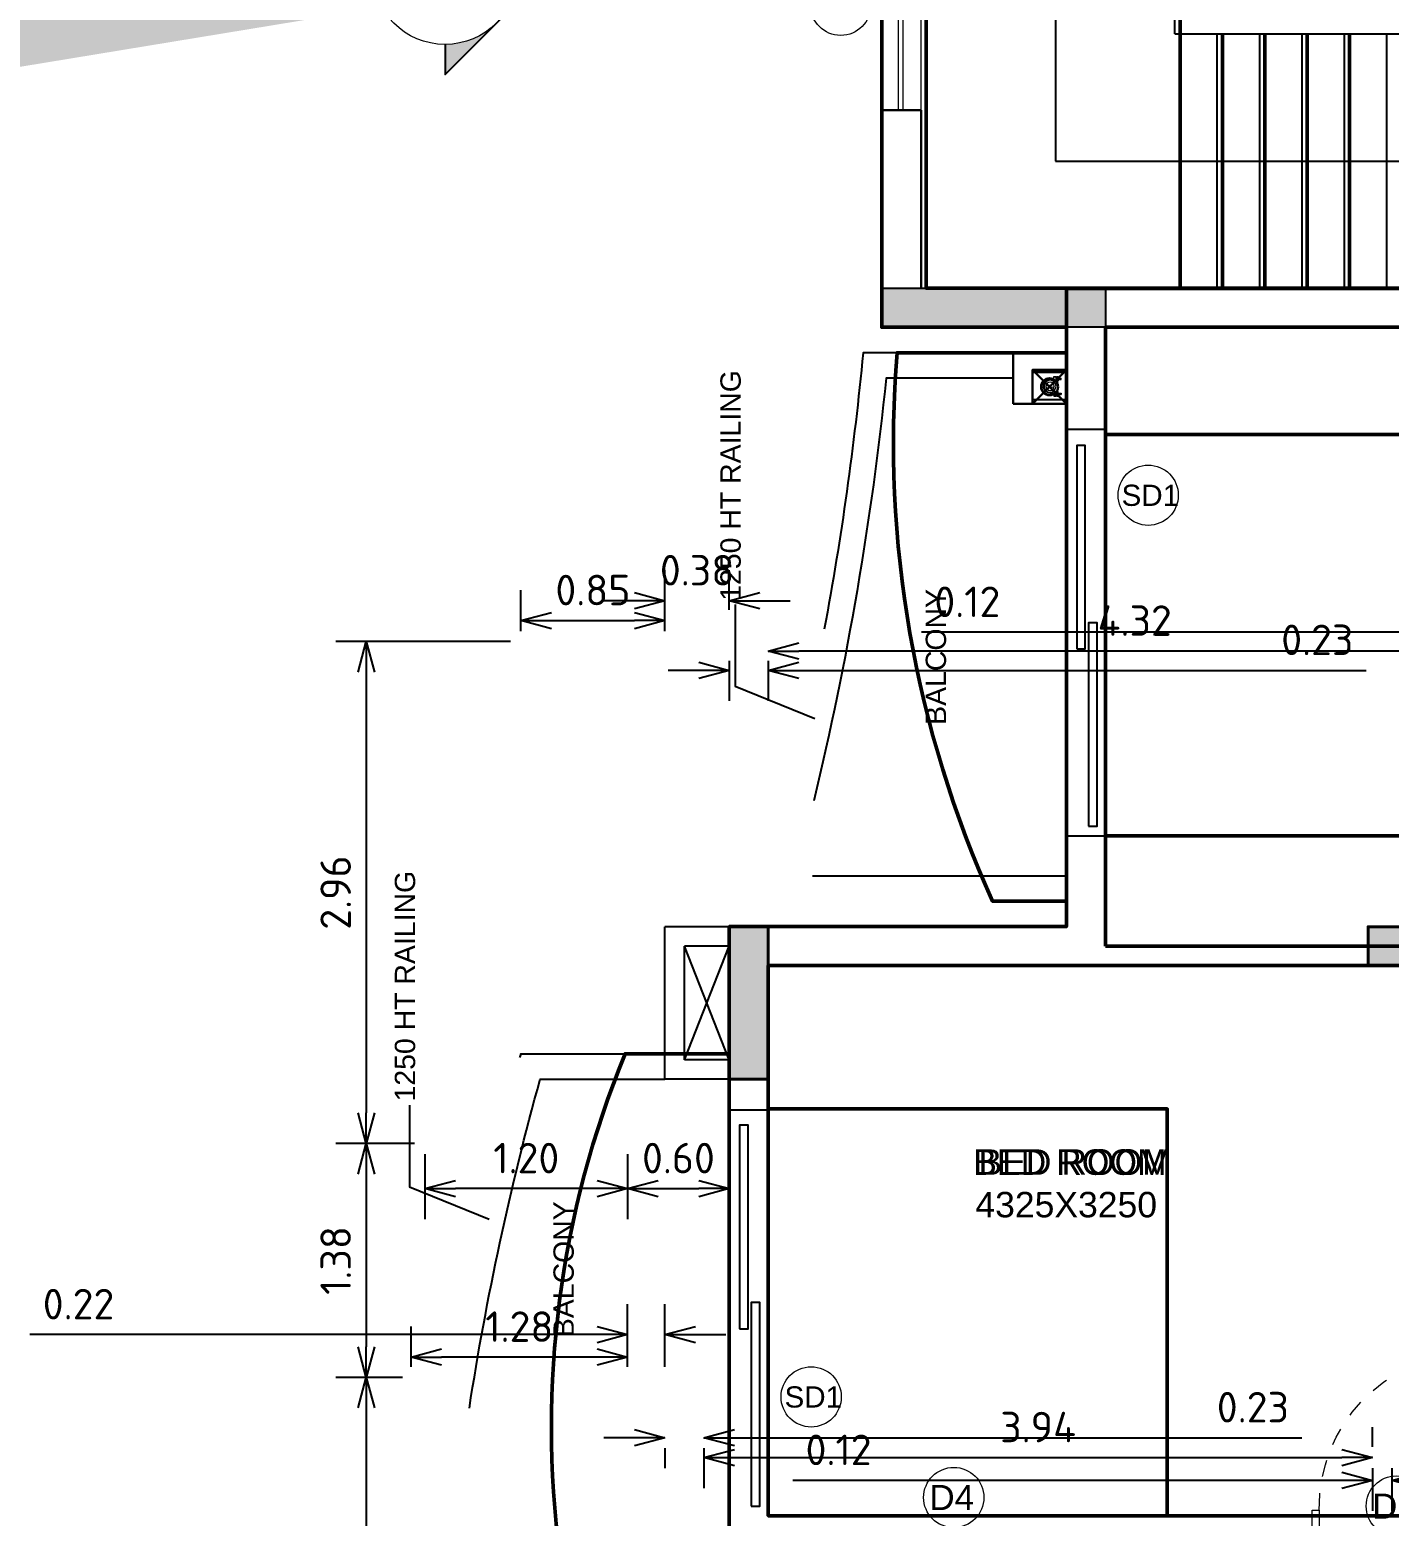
# Model space of a CAD drawing. Header units: inches. Extents: x 0 to 429, y 0 to 185.
# Drawn here: x 228.34 to 236.36, y 105.58 to 114.35 of the extents above; entities that cross this region are included whole.
import ezdxf
from ezdxf.enums import TextEntityAlignment as Align

# ---------------------------------------------------------------- set-up
doc = ezdxf.new("R2010")
doc.units = ezdxf.units.IN
doc.header["$MEASUREMENT"] = 0
doc.linetypes.add('Xr-4BHK-A-B-Typical-Sub$0$HIDDEN', pattern=[0.375, 0.25, -0.125])
doc.layers.get('DEFPOINTS').update_dxf_attribs({"lineweight": 18})
for name, color, linetype, lineweight in [('FLOOR01', 7, 'Continuous', 50), ('XR-4BHK-A-B-TYPICAL-SUB$0$CUTOUT', 6, 'Continuous', 30), ('XR-4BHK-A-B-TYPICAL-SUB$0$DOOR', 34, 'Continuous', 20), ('XR-4BHK-A-B-TYPICAL-SUB$0$PIPE', 30, 'Continuous', 30), ('XR-4BHK-A-B-TYPICAL-SUB$0$TOWER-COL', 1, 'Continuous', 40), ('XR-4BHK-A-B-TYPICAL-SUB$0$TOWER-COL-HATCH', 9, 'Continuous', 5), ('XR-4BHK-A-B-TYPICAL-SUB$0$WALL', 7, 'Continuous', 30), ('XR-4BHK-A-B-TYPICAL-SUB$0$WIN', 4, 'Continuous', 9), ('XR-4BHK-A-B-TYPICAL-SUB$0$WINDOW', 4, 'Continuous', 15)]:
    doc.layers.add(name, color=color, linetype=linetype, lineweight=lineweight)
doc.layers.add('XR-4BHK-A-B-TYPICAL-SUB$0$1PL-SHAFT-PIPE', color=7, linetype='Continuous')
doc.layers.add('XR-4BHK-A-B-TYPICAL-SUB$0$ELE', color=4, linetype='Continuous')
doc.layers.add('XR-4BHK-A-B-TYPICAL-SUB$0$WATER SUPPLAY', color=7, linetype='Continuous', lineweight=0, true_color=0x00f000)
doc.styles.add('Sanvi Common', font='isocpeur.ttf')
doc.styles.add('Xr-4BHK-A-B-Typical-Sub$0$$0$DIM', font='arial.ttf', dxfattribs={"height": 4})
doc.styles.add('Xr-4BHK-A-B-Typical-Sub$0$$1$Standard', font='arial.ttf')
doc.styles.add('Xr-4BHK-A-B-Typical-Sub$0$DIM', font='arial.ttf')
doc.styles.add('Xr-4BHK-A-B-Typical-Sub$0$Standard', font='ARIALN.TTF')
doc.dimstyles.new('Sanvi Common', dxfattribs={"dimtxt": 0.18, "dimasz": 0.18, "dimexe": 0.18, "dimexo": 0.0625, "dimgap": 0.09, "dimtad": 1, "dimzin": 0, "dimdsep": 46, "dimtxsty": 'Sanvi Common', "dimblk": 'OPEN30', "dimcen": 0.09, "dimclrd": 68, "dimclre": 68, "dimclrt": 40, "dimadec": 0, "dimazin": 0, "dimtfac": 1, "dimtofl": 0, "dimtmove": 0, "dimatfit": 3, "dimldrblk": 'OPEN30', "dimfxl": 1, "dimtolj": 1, "dimtzin": 0, "dimarcsym": 0})
doc.dimstyles.new('Xr-4BHK-A-B-Typical-Sub$0$125', dxfattribs={"dimtxt": 150, "dimasz": 75, "dimexe": 50, "dimexo": 50, "dimgap": 60, "dimtad": 1, "dimdec": 0, "dimrnd": 5, "dimdsep": 46, "dimtxsty": 'Xr-4BHK-A-B-Typical-Sub$0$Standard', "dimblk": 'Xr-4BHK-A-B-Typical-Sub$0$_ArchTick', "dimcen": 50, "dimdle": 50, "dimclrd": 256, "dimclre": 256, "dimclrt": 3, "dimaunit": 1, "dimadec": 4, "dimazin": 0, "dimtfac": 1, "dimtdec": 0, "dimtmove": 2, "dimatfit": 0, "dimfxl": 1, "dimarcsym": 0})

# ---------------------------------------------------------------- blocks, each defined once
blk = doc.blocks.new('Xr-4BHK-A-B-Typical-Sub$0$core typ')
at = {"layer": 'XR-4BHK-A-B-TYPICAL-SUB$0$WALL'}
for p, q in [((-16399.6, 6550.3), (-16399.6, 5500.2)), ((-16167.5, 6550.3), (-16399.6, 6550.3)), ((-16167.5, 6550.3), (-16167.5, 5500.2))]:
    blk.add_line(p, q, dxfattribs=at)
at = {"layer": 'XR-4BHK-A-B-TYPICAL-SUB$0$WIN'}
for p, q in [((-16302.5, 7750.3), (-16302.5, 6550.3)), ((-16272.5, 6550.3), (-16272.5, 7750.3))]:
    blk.add_line(p, q, dxfattribs=at)
at = {"layer": 'XR-4BHK-A-B-TYPICAL-SUB$0$WINDOW'}
for p, q in [((-16399.6, 6550.3), (-16399.6, 7750.3)), ((-16167.5, 6550.3), (-16167.5, 7750.3))]:
    blk.add_line(p, q, dxfattribs=at)
blk = doc.blocks.new('Xr-4BHK-A-B-Typical-Sub$0$d-750')
at = {"layer": 'XR-4BHK-A-B-TYPICAL-SUB$0$DOOR'}
for p, q in [((0, 718.7), (0, 750)), ((0, 750), (115, 750)), ((115, 750), (115, 718.7)), ((115, 718.7), (0, 718.7)), ((0, 0), (0, 31.2)), ((0, 31.2), (115, 31.2)), ((115, 31.2), (115, 0)), ((115, 0), (0, 0))]:
    blk.add_line(p, q, dxfattribs=at)
blk.add_lwpolyline([(73.9, 34.2), (811.3, 34.2), (811.3, 59.2), (73.9, 59.2)], close=True, dxfattribs=at)
at = {"layer": 'XR-4BHK-A-B-TYPICAL-SUB$0$DOOR', "color": 8, "linetype": 'Xr-4BHK-A-B-Typical-Sub$0$HIDDEN', "extrusion": (0, 0, -1)}
blk.add_ellipse((125, 31.2), major_axis=(218.4, 652.1), ratio=0.99874, start_param=-0.33813, end_param=1.207251, dxfattribs=at)
blk = doc.blocks.new('Xr-4BHK-A-B-Typical-Sub$0$RWP')
at = {"layer": 'XR-4BHK-A-B-TYPICAL-SUB$0$CUTOUT'}
for p, q in [((0, 200), (200, 0)), ((200, 200), (0, 0))]:
    blk.add_line(p, q, dxfattribs=at)
blk.add_lwpolyline([(0, 0), (200, 0), (200, 200), (0, 200)], close=True, dxfattribs=at)
at = {"layer": 'XR-4BHK-A-B-TYPICAL-SUB$0$ELE'}
for p, q in [((0, 200), (0, 0)), ((25, 200), (25, 0))]:
    blk.add_line(p, q, dxfattribs=at)
at = {"layer": 'XR-4BHK-A-B-TYPICAL-SUB$0$PIPE'}
blk.add_circle((100, 100), 50, dxfattribs=at)
at = {"layer": 'XR-4BHK-A-B-TYPICAL-SUB$0$WALL'}
for p, q in [((0, 315), (300.3, 315)), ((0, 200), (0, 315)), ((300.3, 0), (300.3, 315)), ((0, 200), (185.3, 200)), ((185.3, 0), (185.3, 200))]:
    blk.add_line(p, q, dxfattribs=at)
blk = doc.blocks.new('Xr-4BHK-A-B-Typical-Sub$0$_ArchTick')
at = {"color": 0, "linetype": 'ByBlock', "const_width": 0.15}
blk.add_lwpolyline([(-0.5, -0.5), (0.5, 0.5)], dxfattribs=at)
blk = doc.blocks.new('Xr-4BHK-A-B-Typical-Sub$0$REV.CO.')
at = {"layer": 'XR-4BHK-A-B-TYPICAL-SUB$0$TOWER-COL-HATCH'}
for points in [[(447851.1, 9750.2), (447851.1, 10650.2), (447621.1, 10650.2), (447621.1, 9750.2)], [(452291.1, 9980.2), (451391.1, 9980.2), (451391.1, 9750.2), (452291.1, 9750.2)]]:
    blk.add_hatch(color=256, dxfattribs=at).paths.add_polyline_path(points)
at = {"layer": 'XR-4BHK-A-B-TYPICAL-SUB$0$TOWER-COL'}
for points in [[(447851.1, 10650.2), (447621.1, 10650.2), (447621.1, 9750.2), (447851.1, 9750.2)], [(451391.1, 9980.2), (451391.1, 9750.2), (452291.1, 9750.2), (452291.1, 9980.2)]]:
    blk.add_lwpolyline(points, close=True, dxfattribs=at)
blk = doc.blocks.new('Xr-4BHK-A-B-Typical-Sub$0$$0$DOOR NO')
at = {"lineweight": 0}
blk.add_circle((0, 0), 10, dxfattribs=at)
at = {"style": 'Xr-4BHK-A-B-Typical-Sub$0$$0$DIM'}
blk.add_attdef('X1', text='', height=9, dxfattribs=at).set_placement((0, 0), align=Align.MIDDLE_CENTER)
blk = doc.blocks.new('_Open30')
at = {"color": 0, "linetype": 'ByBlock', "lineweight": -2}
for p, q in [((-1, 0.268), (0, 0)), ((0, 0), (-1, -0.268)), ((0, 0), (-1, 0))]:
    blk.add_line(p, q, dxfattribs=at)
blk = doc.blocks.new('*D301')
at = {"color": 68, "lineweight": -2, "transparency": 16777216}
for p, q in [((237.0192, 110.7477), (237.0192, 110.9761)), ((237.1342, 110.7477), (237.1342, 110.9761)), ((236.8392, 110.7961), (233.5992, 110.7961)), ((237.3142, 110.7961), (237.4942, 110.7961))]:
    blk.add_line(p, q, dxfattribs=at)
at = {"layer": 'DEFPOINTS', "color": 0, "transparency": 16777216}
for p in [(237.0192, 110.7961), (237.0192, 110.6852), (237.1342, 110.6852)]:
    blk.add_point(p, dxfattribs=at)
at = {"color": 68, "lineweight": -2, "transparency": 16777216, "xscale": 0.18, "yscale": 0.18, "zscale": 0.18}
blk.add_blockref('_Open30', (237.0192, 110.7961), dxfattribs=at)
at = {"color": 68, "lineweight": -2, "transparency": 16777216, "xscale": 0.18, "yscale": 0.18, "zscale": 0.18, "rotation": 180}
blk.add_blockref('_Open30', (237.1342, 110.7961), dxfattribs=at)
at = {"color": 40, "transparency": 16777216, "insert": (233.8692, 110.9761), "char_height": 0.18, "attachment_point": 5, "style": 'Sanvi Common'}
blk.add_mtext('\\A1;0.12', dxfattribs=at)
blk = doc.blocks.new('*D302')
at = {"color": 68, "lineweight": -2, "transparency": 16777216}
for p, q in [((237.0192, 110.7477), (237.0192, 110.8652)), ((236.8392, 110.6852), (232.8742, 110.6852)), ((232.6942, 110.627), (232.6942, 110.5052))]:
    blk.add_line(p, q, dxfattribs=at)
at = {"layer": 'DEFPOINTS', "color": 0, "transparency": 16777216}
for p in [(232.6942, 110.6895), (232.6942, 110.6852), (237.0192, 110.6852)]:
    blk.add_point(p, dxfattribs=at)
at = {"color": 68, "lineweight": -2, "transparency": 16777216, "xscale": 0.18, "yscale": 0.18, "zscale": 0.18, "rotation": 180}
blk.add_blockref('_Open30', (232.6942, 110.6852), dxfattribs=at)
at = {"color": 68, "lineweight": -2, "transparency": 16777216, "xscale": 0.18, "yscale": 0.18, "zscale": 0.18}
blk.add_blockref('_Open30', (237.0192, 110.6852), dxfattribs=at)
at = {"color": 40, "transparency": 16777216, "insert": (234.8567, 110.8652), "char_height": 0.18, "attachment_point": 5, "style": 'Sanvi Common'}
blk.add_mtext('\\A1;4.32', dxfattribs=at)
blk = doc.blocks.new('*D303')
at = {"color": 68, "lineweight": -2, "transparency": 16777216}
for p, q in [((232.2842, 110.5717), (232.1042, 110.5717)), ((232.4642, 110.627), (232.4642, 110.3917)), ((232.6942, 110.627), (232.6942, 110.3917)), ((232.8742, 110.5717), (236.2222, 110.5717))]:
    blk.add_line(p, q, dxfattribs=at)
at = {"layer": 'DEFPOINTS', "color": 0, "transparency": 16777216}
for p in [(232.4642, 110.6895), (232.6942, 110.6895), (232.4642, 110.5717)]:
    blk.add_point(p, dxfattribs=at)
at = {"color": 68, "lineweight": -2, "transparency": 16777216, "xscale": 0.18, "yscale": 0.18, "zscale": 0.18}
blk.add_blockref('_Open30', (232.4642, 110.5717), dxfattribs=at)
at = {"color": 68, "lineweight": -2, "transparency": 16777216, "xscale": 0.18, "yscale": 0.18, "zscale": 0.18, "rotation": 180}
blk.add_blockref('_Open30', (232.6942, 110.5717), dxfattribs=at)
at = {"color": 40, "transparency": 16777216, "insert": (235.9342, 110.7517), "char_height": 0.18, "attachment_point": 5, "style": 'Sanvi Common'}
blk.add_mtext('\\A1;0.23', dxfattribs=at)
blk = doc.blocks.new('*D304')
at = {"color": 68, "lineweight": -2, "transparency": 16777216}
for p, q in [((231.9042, 106.0457), (231.7242, 106.0457)), ((232.4942, 106.0457), (235.8422, 106.0457)), ((232.0842, 105.9842), (232.0842, 105.8657)), ((232.3142, 105.9842), (232.3142, 105.8657))]:
    blk.add_line(p, q, dxfattribs=at)
at = {"layer": 'DEFPOINTS', "color": 0, "transparency": 16777216}
for p in [(232.0842, 106.0467), (232.3142, 106.0467), (232.3142, 106.0457)]:
    blk.add_point(p, dxfattribs=at)
at = {"color": 68, "lineweight": -2, "transparency": 16777216, "xscale": 0.18, "yscale": 0.18, "zscale": 0.18}
blk.add_blockref('_Open30', (232.0842, 106.0457), dxfattribs=at)
at = {"color": 68, "lineweight": -2, "transparency": 16777216, "xscale": 0.18, "yscale": 0.18, "zscale": 0.18, "rotation": 180}
blk.add_blockref('_Open30', (232.3142, 106.0457), dxfattribs=at)
at = {"color": 40, "transparency": 16777216, "insert": (235.5542, 106.2257), "char_height": 0.18, "attachment_point": 5, "style": 'Sanvi Common'}
blk.add_mtext('\\A1;0.23', dxfattribs=at)
blk = doc.blocks.new('*D305')
at = {"color": 68, "lineweight": -2, "transparency": 16777216}
for p, q in [((236.2592, 105.991), (236.2592, 106.1085)), ((232.3142, 105.9842), (232.3142, 105.7485)), ((232.4942, 105.9285), (236.0792, 105.9285))]:
    blk.add_line(p, q, dxfattribs=at)
at = {"layer": 'DEFPOINTS', "color": 0, "transparency": 16777216}
for p in [(232.3142, 106.0467), (236.2592, 105.9285), (236.2592, 105.9285)]:
    blk.add_point(p, dxfattribs=at)
at = {"color": 68, "lineweight": -2, "transparency": 16777216, "xscale": 0.18, "yscale": 0.18, "zscale": 0.18, "rotation": 180}
blk.add_blockref('_Open30', (232.3142, 105.9285), dxfattribs=at)
at = {"color": 68, "lineweight": -2, "transparency": 16777216, "xscale": 0.18, "yscale": 0.18, "zscale": 0.18}
blk.add_blockref('_Open30', (236.2592, 105.9285), dxfattribs=at)
at = {"color": 40, "transparency": 16777216, "insert": (234.2867, 106.1085), "char_height": 0.18, "attachment_point": 5, "style": 'Sanvi Common'}
blk.add_mtext('\\A1;3.94', dxfattribs=at)
blk = doc.blocks.new('*D306')
at = {"color": 68, "lineweight": -2, "transparency": 16777216}
for p, q in [((236.2592, 105.866), (236.2592, 105.6139)), ((236.3742, 105.866), (236.3742, 105.6139)), ((236.0792, 105.7939), (232.8392, 105.7939)), ((236.5542, 105.7939), (236.7342, 105.7939))]:
    blk.add_line(p, q, dxfattribs=at)
at = {"layer": 'DEFPOINTS', "color": 0, "transparency": 16777216}
for p in [(236.2592, 105.9285), (236.3742, 105.9285), (236.3742, 105.7939)]:
    blk.add_point(p, dxfattribs=at)
at = {"color": 68, "lineweight": -2, "transparency": 16777216, "xscale": 0.18, "yscale": 0.18, "zscale": 0.18}
blk.add_blockref('_Open30', (236.2592, 105.7939), dxfattribs=at)
at = {"color": 68, "lineweight": -2, "transparency": 16777216, "xscale": 0.18, "yscale": 0.18, "zscale": 0.18, "rotation": 180}
blk.add_blockref('_Open30', (236.3742, 105.7939), dxfattribs=at)
at = {"color": 40, "transparency": 16777216, "insert": (233.1092, 105.9739), "char_height": 0.18, "attachment_point": 5, "style": 'Sanvi Common'}
blk.add_mtext('\\A1;0.12', dxfattribs=at)
blk = doc.blocks.new('*D328')
at = {"color": 68, "lineweight": -2, "transparency": 16777216}
for p, q in [((231.1728, 110.7411), (230.1417, 110.7411)), ((230.3217, 110.5611), (230.3217, 107.9611)), ((230.6062, 107.7811), (230.1417, 107.7811))]:
    blk.add_line(p, q, dxfattribs=at)
at = {"layer": 'DEFPOINTS', "color": 0, "transparency": 16777216}
for p in [(231.2353, 110.7411), (230.3217, 107.7811), (230.6687, 107.7811)]:
    blk.add_point(p, dxfattribs=at)
at = {"color": 68, "lineweight": -2, "transparency": 16777216, "xscale": 0.18, "yscale": 0.18, "zscale": 0.18}
for p, rotation in [((230.3217, 110.7411), 90), ((230.3217, 107.7811), 270)]:
    blk.add_blockref('_Open30', p, dxfattribs=dict(at, rotation=rotation))
at = {"color": 40, "transparency": 16777216, "insert": (230.1417, 109.2611), "char_height": 0.18, "attachment_point": 5, "rotation": 90, "style": 'Sanvi Common'}
blk.add_mtext('\\A1;2.96', dxfattribs=at)
blk = doc.blocks.new('*D329')
at = {"color": 68, "lineweight": -2, "transparency": 16777216}
for p, q in [((230.6062, 107.7811), (230.1417, 107.7811)), ((230.3217, 107.6011), (230.3217, 106.5811)), ((230.5355, 106.4011), (230.1417, 106.4011))]:
    blk.add_line(p, q, dxfattribs=at)
at = {"layer": 'DEFPOINTS', "color": 0, "transparency": 16777216}
for p in [(230.6687, 107.7811), (230.3217, 106.4011), (230.598, 106.4011)]:
    blk.add_point(p, dxfattribs=at)
at = {"color": 68, "lineweight": -2, "transparency": 16777216, "xscale": 0.18, "yscale": 0.18, "zscale": 0.18}
for p, rotation in [((230.3217, 107.7811), 90), ((230.3217, 106.4011), 270)]:
    blk.add_blockref('_Open30', p, dxfattribs=dict(at, rotation=rotation))
at = {"color": 40, "transparency": 16777216, "insert": (230.1417, 107.0911), "char_height": 0.18, "attachment_point": 5, "rotation": 90, "style": 'Sanvi Common'}
blk.add_mtext('\\A1;1.38', dxfattribs=at)
blk = doc.blocks.new('*D330')
at = {"color": 68, "lineweight": -2, "transparency": 16777216}
for p, q in [((230.5355, 106.4011), (230.1417, 106.4011)), ((230.3217, 106.2211), (230.3217, 101.6246)), ((231.1728, 101.4446), (230.1417, 101.4446))]:
    blk.add_line(p, q, dxfattribs=at)
at = {"layer": 'DEFPOINTS', "color": 0, "transparency": 16777216}
for p in [(230.598, 106.4011), (230.3217, 101.4446), (231.2353, 101.4446)]:
    blk.add_point(p, dxfattribs=at)
at = {"color": 68, "lineweight": -2, "transparency": 16777216, "xscale": 0.18, "yscale": 0.18, "zscale": 0.18}
for p, rotation in [((230.3217, 106.4011), 90), ((230.3217, 101.4446), 270)]:
    blk.add_blockref('_Open30', p, dxfattribs=dict(at, rotation=rotation))
at = {"color": 40, "transparency": 16777216, "insert": (230.1417, 103.9229), "char_height": 0.18, "attachment_point": 5, "rotation": 90, "style": 'Sanvi Common'}
blk.add_mtext('\\A1;4.96', dxfattribs=at)
blk = doc.blocks.new('*D331')
at = {"color": 68, "lineweight": -2, "transparency": 16777216}
for p, q in [((230.6687, 107.7186), (230.6687, 107.335)), ((231.8643, 107.7186), (231.8643, 107.335)), ((231.6843, 107.515), (230.8487, 107.515))]:
    blk.add_line(p, q, dxfattribs=at)
at = {"layer": 'DEFPOINTS', "color": 0, "transparency": 16777216}
for p in [(230.6687, 107.7811), (231.8643, 107.7811), (230.6687, 107.515)]:
    blk.add_point(p, dxfattribs=at)
at = {"color": 68, "lineweight": -2, "transparency": 16777216, "xscale": 0.18, "yscale": 0.18, "zscale": 0.18, "rotation": 180}
blk.add_blockref('_Open30', (230.6687, 107.515), dxfattribs=at)
at = {"color": 68, "lineweight": -2, "transparency": 16777216, "xscale": 0.18, "yscale": 0.18, "zscale": 0.18}
blk.add_blockref('_Open30', (231.8643, 107.515), dxfattribs=at)
at = {"color": 40, "transparency": 16777216, "insert": (231.2665, 107.695), "char_height": 0.18, "attachment_point": 5, "style": 'Sanvi Common'}
blk.add_mtext('\\A1;1.20', dxfattribs=at)
blk = doc.blocks.new('*D332')
at = {"color": 68, "lineweight": -2, "transparency": 16777216}
for p, q in [((231.2353, 110.8036), (231.2353, 111.0455)), ((232.0843, 110.8036), (232.0843, 111.0455)), ((231.4153, 110.8655), (231.9043, 110.8655))]:
    blk.add_line(p, q, dxfattribs=at)
at = {"layer": 'DEFPOINTS', "color": 0, "transparency": 16777216}
for p in [(232.0843, 110.8655), (231.2353, 110.7411), (232.0843, 110.7411)]:
    blk.add_point(p, dxfattribs=at)
at = {"color": 68, "lineweight": -2, "transparency": 16777216, "xscale": 0.18, "yscale": 0.18, "zscale": 0.18, "rotation": 180}
blk.add_blockref('_Open30', (231.2353, 110.8655), dxfattribs=at)
at = {"color": 68, "lineweight": -2, "transparency": 16777216, "xscale": 0.18, "yscale": 0.18, "zscale": 0.18}
blk.add_blockref('_Open30', (232.0843, 110.8655), dxfattribs=at)
at = {"color": 40, "transparency": 16777216, "insert": (231.6598, 111.0455), "char_height": 0.18, "attachment_point": 5, "style": 'Sanvi Common'}
blk.add_mtext('\\A1;0.85', dxfattribs=at)
blk = doc.blocks.new('*D333')
at = {"color": 68, "lineweight": -2, "transparency": 16777216}
for p, q in [((232.0843, 110.8036), (232.0843, 111.1623)), ((232.4643, 110.928), (232.4643, 111.1623)), ((231.9043, 110.9823), (231.7243, 110.9823)), ((232.6443, 110.9823), (232.8243, 110.9823))]:
    blk.add_line(p, q, dxfattribs=at)
at = {"layer": 'DEFPOINTS', "color": 0, "transparency": 16777216}
for p in [(232.4643, 110.9823), (232.4643, 110.8655), (232.0843, 110.7411)]:
    blk.add_point(p, dxfattribs=at)
at = {"color": 68, "lineweight": -2, "transparency": 16777216, "xscale": 0.18, "yscale": 0.18, "zscale": 0.18}
blk.add_blockref('_Open30', (232.0843, 110.9823), dxfattribs=at)
at = {"color": 68, "lineweight": -2, "transparency": 16777216, "xscale": 0.18, "yscale": 0.18, "zscale": 0.18, "rotation": 180}
blk.add_blockref('_Open30', (232.4643, 110.9823), dxfattribs=at)
at = {"color": 40, "transparency": 16777216, "insert": (232.2743, 111.1623), "char_height": 0.18, "attachment_point": 5, "style": 'Sanvi Common'}
blk.add_mtext('\\A1;0.38', dxfattribs=at)
blk = doc.blocks.new('*D334')
at = {"color": 68, "lineweight": -2, "transparency": 16777216}
for p, q in [((231.8643, 107.7186), (231.8643, 107.335)), ((232.0443, 107.515), (232.2843, 107.515)), ((232.4643, 107.5536), (232.4643, 107.335))]:
    blk.add_line(p, q, dxfattribs=at)
at = {"layer": 'DEFPOINTS', "color": 0, "transparency": 16777216}
for p in [(231.8643, 107.7811), (232.4643, 107.6161), (232.4643, 107.515)]:
    blk.add_point(p, dxfattribs=at)
at = {"color": 68, "lineweight": -2, "transparency": 16777216, "xscale": 0.18, "yscale": 0.18, "zscale": 0.18, "rotation": 180}
blk.add_blockref('_Open30', (231.8643, 107.515), dxfattribs=at)
at = {"color": 68, "lineweight": -2, "transparency": 16777216, "xscale": 0.18, "yscale": 0.18, "zscale": 0.18}
blk.add_blockref('_Open30', (232.4643, 107.515), dxfattribs=at)
at = {"color": 40, "transparency": 16777216, "insert": (232.1643, 107.695), "char_height": 0.18, "attachment_point": 5, "style": 'Sanvi Common'}
blk.add_mtext('\\A1;0.60', dxfattribs=at)
blk = doc.blocks.new('*D335')
at = {"color": 68, "lineweight": -2, "transparency": 16777216}
for p, q in [((231.8642, 106.4636), (231.8642, 106.8336)), ((232.0843, 106.4636), (232.0843, 106.8336)), ((231.6842, 106.6536), (228.3362, 106.6536)), ((232.2643, 106.6536), (232.4443, 106.6536))]:
    blk.add_line(p, q, dxfattribs=at)
at = {"layer": 'DEFPOINTS', "color": 0, "transparency": 16777216}
for p in [(231.8642, 106.6536), (231.8642, 106.4011), (232.0843, 106.4011)]:
    blk.add_point(p, dxfattribs=at)
at = {"color": 68, "lineweight": -2, "transparency": 16777216, "xscale": 0.18, "yscale": 0.18, "zscale": 0.18}
blk.add_blockref('_Open30', (231.8642, 106.6536), dxfattribs=at)
at = {"color": 68, "lineweight": -2, "transparency": 16777216, "xscale": 0.18, "yscale": 0.18, "zscale": 0.18, "rotation": 180}
blk.add_blockref('_Open30', (232.0843, 106.6536), dxfattribs=at)
at = {"color": 40, "transparency": 16777216, "insert": (228.6242, 106.8336), "char_height": 0.18, "attachment_point": 5, "style": 'Sanvi Common'}
blk.add_mtext('\\A1;0.22', dxfattribs=at)
blk = doc.blocks.new('*D336')
at = {"color": 68, "lineweight": -2, "transparency": 16777216}
for p, q in [((230.5871, 106.4636), (230.5871, 106.7009)), ((231.8642, 106.4636), (231.8642, 106.7009)), ((231.6842, 106.5209), (230.7671, 106.5209))]:
    blk.add_line(p, q, dxfattribs=at)
at = {"layer": 'DEFPOINTS', "color": 0, "transparency": 16777216}
for p in [(230.5871, 106.5209), (230.5871, 106.4011), (231.8642, 106.4011)]:
    blk.add_point(p, dxfattribs=at)
at = {"color": 68, "lineweight": -2, "transparency": 16777216, "xscale": 0.18, "yscale": 0.18, "zscale": 0.18, "rotation": 180}
blk.add_blockref('_Open30', (230.5871, 106.5209), dxfattribs=at)
at = {"color": 68, "lineweight": -2, "transparency": 16777216, "xscale": 0.18, "yscale": 0.18, "zscale": 0.18}
blk.add_blockref('_Open30', (231.8642, 106.5209), dxfattribs=at)
at = {"color": 40, "transparency": 16777216, "insert": (231.2257, 106.7009), "char_height": 0.18, "attachment_point": 5, "style": 'Sanvi Common'}
blk.add_mtext('\\A1;1.28', dxfattribs=at)
blk = doc.blocks.new('Xr-4BHK-A-B-Typical-Sub$0$CI50')
at = {"layer": 'XR-4BHK-A-B-TYPICAL-SUB$0$WATER SUPPLAY', "ltscale": 100}
for p, q in [((-53.2, 2), (-53.2, 13.5)), ((-48.3, 35), (-48.3, 13.5)), ((-48.3, 2), (-48.3, -2)), ((-40.3, 35), (-40.3, 13.5)), ((-40.3, 2), (-40.3, -2)), ((-35.4, 2), (-35.4, 13.5)), ((35.4, 2), (35.4, 13.5)), ((40.3, 35), (40.3, 13.5)), ((40.3, 2), (40.3, -2)), ((48.3, 35), (48.3, 13.5)), ((48.3, 2), (48.3, -2)), ((53.2, 2), (53.2, 13.5)), ((-53.2, -13.5), (-53.2, -2)), ((-48.3, -13.5), (-48.3, -30.6)), ((-48.3, -14.8), (-48.3, -30.6)), ((-40.3, -30.6), (-48.3, -30.6)), ((-40.3, -13.5), (-40.3, -30.6)), ((-40.3, -14.8), (-40.3, -30.6)), ((-35.4, -13.5), (-35.4, -2)), ((35.4, -13.5), (35.4, -2)), ((40.3, -13.5), (40.3, -30.6)), ((40.3, -14.8), (40.3, -30.6)), ((40.3, -30.6), (48.3, -30.6)), ((48.3, -13.5), (48.3, -30.6)), ((48.3, -14.8), (48.3, -30.6)), ((53.2, -13.5), (53.2, -2))]:
    blk.add_line(p, q, dxfattribs=at)
at = {"layer": 'XR-4BHK-A-B-TYPICAL-SUB$0$WATER SUPPLAY', "ltscale": 100, "elevation": 0}
for points in [[(-57.9, 2), (-30.9, 2), (-30.9, 13.5), (-57.9, 13.5)], [(57.9, 2), (30.9, 2), (30.9, 13.5), (57.9, 13.5)], [(-57.9, -13.5), (-30.9, -13.5), (-30.9, -2), (-57.9, -2)], [(57.9, -13.5), (30.9, -13.5), (30.9, -2), (57.9, -2)]]:
    blk.add_lwpolyline(points, close=True, dxfattribs=at)
at = {"layer": 'XR-4BHK-A-B-TYPICAL-SUB$0$WATER SUPPLAY', "ltscale": 100}
for radius in [35, 25]:
    blk.add_circle((0, 35), radius, dxfattribs=at)
for centre, radius, start, end in [((0, 35), 48.3, 0, 180), ((0, 35), 40.3, 360, 180), ((6.9, 47.5), 14.3, 119.0199, 240.9801), ((-6.9, 22.5), 14.3, 299.0199, 60.9801)]:
    blk.add_arc(centre, radius, start, end, dxfattribs=at)
blk = doc.blocks.new('Xr-4BHK-A-B-Typical-Sub$0$A$C2521575D')
at = {"layer": 'XR-4BHK-A-B-TYPICAL-SUB$0$1PL-SHAFT-PIPE', "xscale": -1, "rotation": 90}
blk.add_blockref('Xr-4BHK-A-B-Typical-Sub$0$CI50', (3092, 13956.9), dxfattribs=at)

msp = doc.modelspace()

# ---------------------------------------------------------------- hatches: boundary and pattern name
h = msp.add_hatch(color=256)
h.dxf.hatch_style = 1
h.paths.add_polyline_path([(231.3904, 114.6903), (231.0886, 114.992, -0.414214), (231.0886, 114.3885)])
h.paths.add_polyline_path([(231.0886, 114.3885, -0.198912), (230.7869, 114.2635), (230.7869, 114.0868)])
h.paths.add_polyline_path([(231.0886, 114.992), (230.7869, 115.2937), (230.7869, 115.117, -0.198912)])
msp.add_hatch(color=256).paths.add_polyline_path([(233.3642, 112.5951), (233.3642, 112.8251), (234.6843, 112.8251), (234.6843, 112.5951)])

# ---------------------------------------------------------------- linework, layer by layer
for p, q in [((235.0943, 114.3252), (235.0943, 114.6252)), ((235.0943, 114.3252), (237.5943, 114.3252)), ((235.3443, 112.8252), (235.3443, 114.3252)), ((235.5943, 112.8252), (235.5943, 114.3252)), ((235.8443, 112.8252), (235.8443, 114.3252)), ((236.0943, 112.8252), (236.0943, 114.3252)), ((236.3443, 112.8252), (236.3443, 114.3252)), ((234.4543, 111.9949), (234.4543, 112.8249)), ((239.0938, 112.8249), (234.4543, 112.8249)), ((234.6843, 111.9949), (234.6843, 112.5949)), ((239.3238, 112.5949), (234.6843, 112.5949)), ((234.4543, 111.9949), (234.4543, 109.5949)), ((234.4543, 111.9949), (234.6843, 111.9949)), ((234.6843, 111.9949), (234.6843, 109.5949)), ((234.4543, 109.0599), (234.4543, 109.5949)), ((234.4543, 109.5949), (234.6843, 109.5949)), ((234.6843, 108.9448), (234.6843, 109.5949)), ((232.0843, 108.1599), (232.0843, 109.0599)), ((234.4543, 109.0599), (232.0843, 109.0599)), ((232.1993, 108.2749), (232.1993, 108.9449)), ((232.4643, 108.9449), (232.1993, 108.9449)), ((232.4643, 108.2749), (232.1993, 108.9449)), ((232.1993, 108.2749), (232.4643, 108.9449)), ((234.6843, 108.9448), (234.6843, 108.9449)), ((237.1343, 108.9449), (234.6843, 108.9449)), ((232.6943, 107.9799), (232.6943, 108.8299)), ((237.0193, 108.8299), (232.6943, 108.8299)), ((232.4643, 108.2749), (232.1993, 108.2749)), ((232.4643, 108.1599), (232.0843, 108.1599)), ((232.4643, 108.1599), (232.4643, 107.9799)), ((232.4643, 107.9799), (232.6943, 107.9799)), ((232.4643, 107.9799), (232.4643, 105.5799)), ((232.6943, 107.9799), (232.6943, 105.5848))]:
    msp.add_line(p, q)
for points in [[(230.7869, 114.2635), (230.7869, 114.0868), (231.3904, 114.6903), (230.7869, 115.2937), (230.7869, 115.117)], [(232.4994, 110.9594), (232.4994, 110.4789), (232.9688, 110.288)], [(232.9545, 109.3599), (234.4543, 109.3599)], [(234.4542, 109.2099), (234.4543, 109.2099)], [(230.5782, 108.0063), (230.5782, 107.5258), (231.0475, 107.335)]]:
    msp.add_lwpolyline(points)
for points in [[(233.3642, 112.5951), (233.3642, 112.8251), (234.6843, 112.8251), (234.6843, 112.5951)], [(234.515, 110.6985), (234.565, 110.6985), (234.565, 111.8985), (234.515, 111.8985)], [(234.5843, 109.6526), (234.6343, 109.6526), (234.6343, 110.8526), (234.5843, 110.8526)], [(232.525, 106.6885), (232.575, 106.6885), (232.575, 107.8885), (232.525, 107.8885)], [(232.5943, 105.6426), (232.6443, 105.6426), (232.6443, 106.8426), (232.5943, 106.8426)]]:
    msp.add_lwpolyline(points, close=True)
for points in [[(234.1393, 112.4449), (233.254, 112.4449, -0.021986), (233.0252, 110.8137, -0.021986)], [(234.1393, 112.2949), (233.3899, 112.2949, -0.033513), (232.9629, 109.802, -0.033513)], [(231.2289, 108.2874, -0.000345), (231.2353, 108.3099), (232.0843, 108.3099)], [(230.9305, 106.2197, -0.029614), (231.3488, 108.1599), (232.0843, 108.1599)]]:
    msp.add_lwpolyline(points, format="xyb")
at = {"layer": 'FLOOR01', "color": 191}
for p, q in [((235.375, 112.8254), (235.375, 114.3254)), ((235.625, 112.8254), (235.625, 114.3254)), ((235.875, 112.8254), (235.875, 114.3254)), ((236.125, 112.8254), (236.125, 114.3254))]:
    msp.add_line(p, q, dxfattribs=at)
at = {"layer": 'FLOOR01', "color": 26}
msp.add_line((235.9767, 105.5851), (236.8934, 105.5851), dxfattribs=at)
at = {"layer": 'FLOOR01', "color": 181}
msp.add_lwpolyline([(233.3642, 116.3554), (233.3642, 112.5954), (234.4542, 112.5954), (234.4542, 109.0602), (232.4642, 109.0602), (232.4642, 103.9702), (232.0843, 103.9702), (232.0842, 98.1102), (236.4888, 98.1102)], dxfattribs=at)
at = {"layer": 'FLOOR01', "color": 115}
msp.add_lwpolyline([(233.6271, 116.1254), (239.0938, 116.1254), (239.0938, 112.8254), (233.6271, 112.8254)], close=True, dxfattribs=at)
at = {"layer": 'FLOOR01', "color": 223}
msp.add_lwpolyline([(235.125, 116.1254), (233.6271, 116.1254), (233.6271, 112.8254), (235.125, 112.8254)], close=True, dxfattribs=at)
at = {"layer": 'FLOOR01', "color": 230}
msp.add_lwpolyline([(236.4892, 98.1101), (232.0842, 98.1101), (232.0843, 103.9701), (232.4643, 103.9701), (232.4642, 109.0601), (234.4542, 109.0601), (234.4542, 112.825), (239.0938, 112.825)], dxfattribs=at)
at = {"layer": 'FLOOR01', "color": 150}
for points in [[(234.6842, 108.9452), (240.6442, 108.9452), (240.6442, 112.5952), (234.6842, 112.5952)], [(232.6943, 105.5851), (237.0192, 105.5851), (237.0192, 108.8302), (232.6943, 108.8302)]]:
    msp.add_lwpolyline(points, close=True, dxfattribs=at)
at = {"layer": 'FLOOR01', "color": 35}
for points in [[(234.4542, 112.4452), (233.4542, 112.4452, 0.127088), (234.0182, 109.2102), (234.4542, 109.2102)], [(232.4642, 108.3102), (231.8497, 108.3102, 0.130747), (231.4642, 105.3502), (232.4642, 105.3502)]]:
    msp.add_lwpolyline(points, format="xyb", close=True, dxfattribs=at)
at = {"layer": 'FLOOR01', "color": 103}
for points in [[(234.6842, 109.5952), (237.1691, 109.5952), (237.1691, 111.9635), (234.6842, 111.9635)], [(232.6943, 107.9851), (235.049, 107.9851), (235.049, 105.5851), (232.6943, 105.5851)]]:
    msp.add_lwpolyline(points, close=True, dxfattribs=at)

# ---------------------------------------------------------------- block references
at = {"xscale": 0.001, "yscale": 0.001, "zscale": 0.001}
for name, p in [('Xr-4BHK-A-B-Typical-Sub$0$A$C2521575D', (231.3004, 98.2906)), ('Xr-4BHK-A-B-Typical-Sub$0$core typ', (249.7638, 107.3248))]:
    msp.add_blockref(name, p, dxfattribs=at)
ref = msp.add_blockref('Xr-4BHK-A-B-Typical-Sub$0$$0$DOOR NO', (230.7869, 114.6903), dxfattribs=dict(xscale=0.04267199999999138, yscale=0.04267199999999138, zscale=0.04267199999999138))
ref.add_attrib('X1', '2', dxfattribs={"height": 0.4, "style": 'Xr-4BHK-A-B-Typical-Sub$0$$1$Standard'}).set_placement((230.8012, 114.6903), align=Align.MIDDLE_CENTER)
ref = msp.add_blockref('Xr-4BHK-A-B-Typical-Sub$0$$0$DOOR NO', (233.122, 114.4943), dxfattribs=dict(xscale=0.01778, yscale=0.01778, zscale=0.01778))
ref.add_attrib('X1', 'W2', dxfattribs={"height": 0.14817, "style": 'Xr-4BHK-A-B-Typical-Sub$0$$1$Standard'}).set_placement((233.128, 114.4943), align=Align.MIDDLE_CENTER)
at = {"extrusion": (0, 0, -1)}
for name, p, xscale, yscale, zscale, rotation in [('Xr-4BHK-A-B-Typical-Sub$0$REV.CO.', (215.1569, 118.8101), 0.001, 0.001, -0.001, 180), ('Xr-4BHK-A-B-Typical-Sub$0$d-750', (-236.9043, 105.4649), -0.00133333333333576, 0.00133333333333576, -0.00133333333333576, 270.0000000528398)]:
    msp.add_blockref(name, p, dxfattribs=dict(at, xscale=xscale, yscale=yscale, zscale=zscale, rotation=rotation))
at = {"xscale": 0.001, "yscale": 0.001, "zscale": 0.001, "rotation": 90}
msp.add_blockref('Xr-4BHK-A-B-Typical-Sub$0$RWP', (234.4543, 112.1447), dxfattribs=at)
ref = msp.add_blockref('Xr-4BHK-A-B-Typical-Sub$0$$0$DOOR NO', (234.9364, 111.6048), dxfattribs=dict(xscale=0.01778, yscale=0.01778, zscale=0.01778, rotation=180))
ref.add_attrib('X1', 'SD1', dxfattribs={"height": 0.125, "style": 'Xr-4BHK-A-B-Typical-Sub$0$$1$Standard'}).set_placement((234.9491, 111.6043), align=Align.MIDDLE_CENTER)
ref = msp.add_blockref('Xr-4BHK-A-B-Typical-Sub$0$$0$DOOR NO', (232.9476, 106.2866), dxfattribs=dict(xscale=0.01778, yscale=0.01778, zscale=0.01778, rotation=180))
ref.add_attrib('X1', 'SD1', dxfattribs={"height": 0.125, "style": 'Xr-4BHK-A-B-Typical-Sub$0$$1$Standard'}).set_placement((232.9602, 106.2861), align=Align.MIDDLE_CENTER)
ref = msp.add_blockref('Xr-4BHK-A-B-Typical-Sub$0$$0$DOOR NO', (233.7891, 105.693), dxfattribs=dict(xscale=0.01778, yscale=0.01778, zscale=0.01778, rotation=180))
ref.add_attrib('X1', 'D4', dxfattribs={"height": 0.14817, "style": 'Xr-4BHK-A-B-Typical-Sub$0$$1$Standard'}).set_placement((233.7772, 105.693), align=Align.MIDDLE_CENTER)
ref = msp.add_blockref('Xr-4BHK-A-B-Typical-Sub$0$$0$DOOR NO', (236.4005, 105.6429), dxfattribs=dict(xscale=0.01778, yscale=0.01778, zscale=0.01778, rotation=180))
ref.add_attrib('X1', 'D2', dxfattribs={"height": 0.14817, "style": 'Xr-4BHK-A-B-Typical-Sub$0$$1$Standard'}).set_placement((236.3895, 105.6423), align=Align.MIDDLE_CENTER)

# ---------------------------------------------------------------- texts
at = {"style": 'Xr-4BHK-A-B-Typical-Sub$0$DIM'}
for s, p in [('1250 HT RAILING', (232.532, 110.9821)), ('BALCONY', (233.7435, 110.2504)), ('1250 HT RAILING', (230.6107, 108.029)), ('BALCONY', (231.5467, 106.6388))]:
    msp.add_text(s, height=0.12, rotation=90, dxfattribs=at).set_placement(p)
for s, p in [('BED ROOM', (233.9039, 107.5962)), ('4325X3250', (233.9166, 107.3456))]:
    msp.add_text(s, height=0.15, dxfattribs=at).set_placement(p)
at = {"layer": 'FLOOR01', "color": 150, "style": 'Xr-4BHK-A-B-Typical-Sub$0$DIM'}
msp.add_text('BED ROOM', height=0.15, dxfattribs=at).set_placement((233.9347, 107.5965))

# ---------------------------------------------------------------- dimensions: what is measured, and where the dimension line sits
at = {"color": 2}
for base, p1, p2, picture, middle in [((232.4643, 110.9823), (232.0843, 110.7411), (232.4643, 110.8655), '*D333', (232.2743, 110.9823)), ((237.0192293392, 110.796079128), (237.1342293392, 110.6851638419), (237.0192293392, 110.6851638419), '*D301', (233.8692293392, 110.796079128)), ((232.4642, 110.5717), (232.6942, 110.6895), (232.4642, 110.6895), '*D303', (235.9342, 110.5717)), ((231.8642, 106.6536), (232.0843, 106.4011), (231.8642, 106.4011), '*D335', (228.6242, 106.6536))]:
    dim = msp.add_linear_dim(base=base, p1=p1, p2=p2, angle=180, dimstyle='Sanvi Common', dxfattribs=at)
    dim.commit()
    dim.dimension.update_dxf_attribs({"geometry": picture, "text_midpoint": middle, "dimtype": 160})
for base, p1, p2, angle, picture, middle in [((232.0843, 110.8655), (231.2353, 110.7411), (232.0843, 110.7411), 180, '*D332', (231.6598, 111.0455)), ((232.69424, 110.68516), (237.01923, 110.68516), (232.69424, 110.68947), 180, '*D302', (234.85674, 110.86516)), ((230.3217, 107.7811), (231.2353, 110.7411), (230.6687, 107.7811), 90, '*D328', (230.1417, 109.2611)), ((230.3217, 106.4011), (230.6687, 107.7811), (230.598, 106.4011), 90, '*D329', (230.1417, 107.0911)), ((230.6687, 107.515), (231.8643, 107.7811), (230.6687, 107.7811), 180, '*D331', (231.2665, 107.695)), ((232.4643, 107.515), (231.8643, 107.7811), (232.4643, 107.6161), 180, '*D334', (232.1643, 107.695)), ((230.5871, 106.5209), (231.8642, 106.4011), (230.5871, 106.4011), 180, '*D336', (231.2257, 106.7009)), ((230.3217, 101.4446), (230.598, 106.4011), (231.2353, 101.4446), 90, '*D330', (230.1417, 103.9229))]:
    dim = msp.add_linear_dim(base=base, p1=p1, p2=p2, angle=angle, dimstyle='Sanvi Common', dxfattribs=at)
    dim.commit()
    dim.dimension.update_dxf_attribs({"geometry": picture, "text_midpoint": middle})
for base, p1, p2, picture, middle in [((232.3142, 106.0457), (232.0842, 106.0467), (232.3142, 106.0467), '*D304', (235.5542, 106.0457)), ((236.3742293392, 105.7938530885), (236.2592293392, 105.9285411054), (236.3742293392, 105.9285411054), '*D306', (233.1092293392, 105.7938530885))]:
    dim = msp.add_linear_dim(base=base, p1=p1, p2=p2, dimstyle='Sanvi Common', dxfattribs=at)
    dim.commit()
    dim.dimension.update_dxf_attribs({"geometry": picture, "text_midpoint": middle, "dimtype": 160})
dim = msp.add_linear_dim(base=(236.2592293392, 105.9285411054), p1=(232.314229342, 106.0467362841), p2=(236.2592293392, 105.9285411054), dimstyle='Sanvi Common', dxfattribs=at)
dim.commit()
dim.dimension.update_dxf_attribs({"geometry": '*D305', "text_midpoint": (234.2867293406, 106.1085411054)})

# ---------------------------------------------------------------- leaders
msp.add_leader([(235.8443, 115.3752), (234.3888, 115.3752), (234.3888, 113.5752), (237.5943, 113.5752)], dimstyle='Xr-4BHK-A-B-Typical-Sub$0$125', override={"dimasz": 300, "dimgap": 60, "dimtad": 0})

doc.saveas('drawing.dxf')
